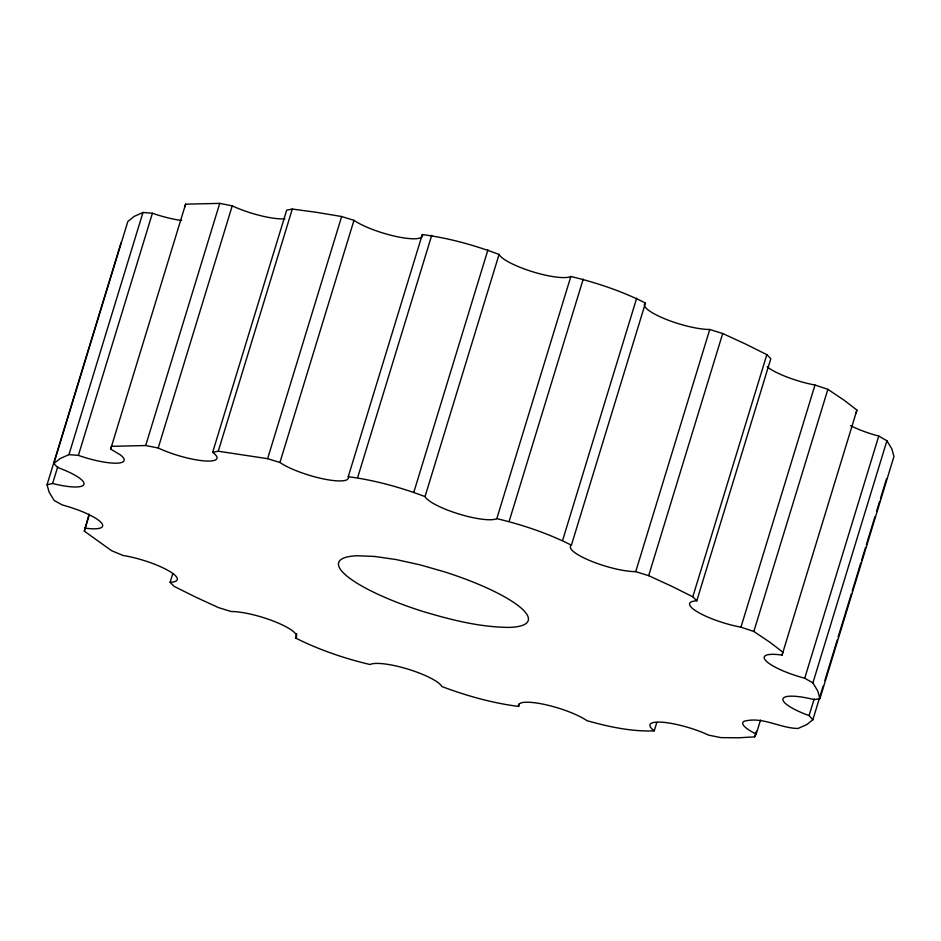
<?xml version="1.0" encoding="UTF-8"?>
<svg xmlns="http://www.w3.org/2000/svg" width="941" height="941" viewBox="0 0 941 941"><rect width="100%" height="100%" fill="white"/><g stroke="black" fill="none" stroke-linecap="round" stroke-linejoin="round"><path stroke-width="1.41" d="M519.503 703.621L518.644 706.42C492.531 703.139 466.524 695.811 441.87 686.542A38.487 8.587 17 0 0 408.053 669.169A38.487 8.587 17 0 0 370.084 664.522C344.488 658.5 318.952 649.784 295.486 637.963A38.487 8.587 17 0 0 276.231 622.224A38.487 8.587 17 0 0 231.168 611.521L218.571 607.639L195.493 597.029L174.156 586.384L170.109 582.314A38.487 8.587 17 0 0 168.345 570.611A38.487 8.587 17 0 0 123.036 555.472L111.661 550.744L84.314 531.147L89.101 514.08M518.644 706.42L518.467 705.597A38.487 8.587 17 0 1 545.286 704.621A38.487 8.587 17 0 1 586.961 720.677C608.627 726.758 631.776 731.816 654.242 730.839A38.487 8.587 17 0 1 662.64 722.265A38.487 8.587 17 0 1 708.691 735.144L720.9 737.626L739.061 737.768L754.635 736.862L756.223 734.062A38.487 8.587 17 0 1 743.202 721.923L743.849 721.347C762.21 716.101 779.901 728.287 798.05 728.475L806.86 724.546L812.871 719.712L809.06 715.583A38.487 8.587 17 0 1 782.971 698.81A38.487 8.587 17 0 1 814.283 699.645L819.917 698.657L817.811 691.082L812.895 682.884L804.72 678.226A38.487 8.587 17 0 1 766.08 660.958A38.487 8.587 17 0 1 782.065 655.077L782.877 652.231L770.244 642.48L753.835 631.47L740.955 627.177A38.487 8.587 17 0 1 697.528 611.944A38.487 8.587 17 0 1 696.787 600.84L770.82 358.686L766.844 354.651L745.437 343.971L722.7 333.526L709.761 329.479A38.487 8.587 17 0 1 664.687 318.776A38.487 8.587 17 0 1 645.444 303.037C621.966 291.181 596.429 282.582 570.846 276.478A38.487 8.587 17 0 1 532.865 271.831A38.487 8.587 17 0 1 499.059 254.458C474.44 245.131 448.398 237.92 422.286 234.58A38.487 8.587 17 0 1 397.184 236.709A38.487 8.587 17 0 1 353.969 220.323L341.642 216.524L316.188 212.278L292.298 209.067L286.687 210.161L212.654 452.315A38.487 8.587 17 0 1 204.256 460.89A38.487 8.587 17 0 1 158.206 448.01L145.69 445.528L111.567 446.328L110.673 449.092L120.519 454.985A38.487 8.587 17 0 1 115.896 463.195A38.487 8.587 17 0 1 78.385 455.385L68.94 454.632L60.036 458.608L53.813 463.619L57.836 467.571A38.487 8.587 17 0 1 80.114 486.603L78.562 486.838A38.487 8.587 17 0 1 52.614 483.509L47.05 484.756L49.085 492.061L54.084 500.4L62.177 504.929A38.487 8.587 17 0 1 100.816 522.196A38.487 8.587 17 0 1 84.831 528.077M856.098 412.923L856.91 410.076L844.277 400.325L827.868 389.327L814.988 385.034A38.487 8.587 17 0 1 767.162 366.802M47.05 484.756L121.083 242.602M53.813 463.619L127.847 221.464L134.069 216.454L142.973 212.478L152.418 213.242A38.487 8.587 17 0 0 181.637 220.465M52.614 483.509L57.754 466.712M68.94 454.632L142.973 212.478M78.385 455.385L152.418 213.242M84.314 531.147L89.03 515.75M110.673 449.092L185.6 204.173L219.724 203.374L232.239 205.856A38.487 8.587 17 0 0 284.982 218.818M145.69 445.528L219.724 203.374M158.206 448.01L232.239 205.856M170.109 582.314L172.674 573.916M212.654 452.315L218.265 451.221L292.298 209.067M218.265 451.221L267.609 458.679L341.642 216.524M696.787 600.84L692.811 596.794L671.404 586.114L648.667 575.669L635.728 571.634A38.487 8.587 17 0 1 590.654 560.93A38.487 8.587 17 0 1 571.41 545.192C547.933 533.324 522.396 524.737 496.813 518.632A38.487 8.587 17 0 1 458.832 513.986A38.487 8.587 17 0 1 425.026 496.601C400.407 487.273 374.365 480.075 348.252 476.722A38.487 8.587 17 0 1 323.151 478.863A38.487 8.587 17 0 1 279.936 462.478L353.969 220.323M295.486 637.963L296.768 633.763M348.252 476.722L422.286 234.58M357.686 477.463L431.719 235.321M413.899 492.025L487.932 249.871M425.026 496.601L499.059 254.458M496.813 518.632L570.846 276.478M509.175 521.279L583.208 279.124M562.647 540.31L636.681 298.168M571.41 545.192L645.444 303.037M635.728 571.634L709.761 329.479M648.667 575.669L722.7 333.526M692.811 596.794L766.844 354.651M654.242 730.839L656.806 722.441M740.955 627.177L814.988 385.034M753.835 631.47L827.868 389.327M754.635 736.862L756.352 731.263M756.223 734.062L760.504 720.065M782.065 655.077L856.91 410.076M804.72 678.226L878.753 436.071A38.487 8.587 17 0 1 850.558 425.685M812.895 682.884L886.928 440.729L878.753 436.071M809.06 715.583L814.2 698.787M812.871 719.712L823.14 686.118M824.845 680.519L837.267 639.927M838.113 637.128L851.382 593.736M852.24 590.936L860.803 562.941M861.65 560.142L865.508 547.544M866.355 544.745L874.918 516.75M876.636 511.151L879.623 501.353M880.482 498.554L886.469 478.957M819.917 698.657L893.95 456.514L891.845 448.939L886.928 440.729M184.707 206.938L185.6 204.173M267.609 458.679L279.936 462.478M374.753 556.46L357.415 555.755A99.099 22.125 17 0 0 422.144 611.227C450.527 619.719 479.663 627.271 509.469 627.4A99.099 22.125 17 0 0 444.752 571.928L419.957 564.823L396.079 559.554L374.753 556.46"/></g></svg>
